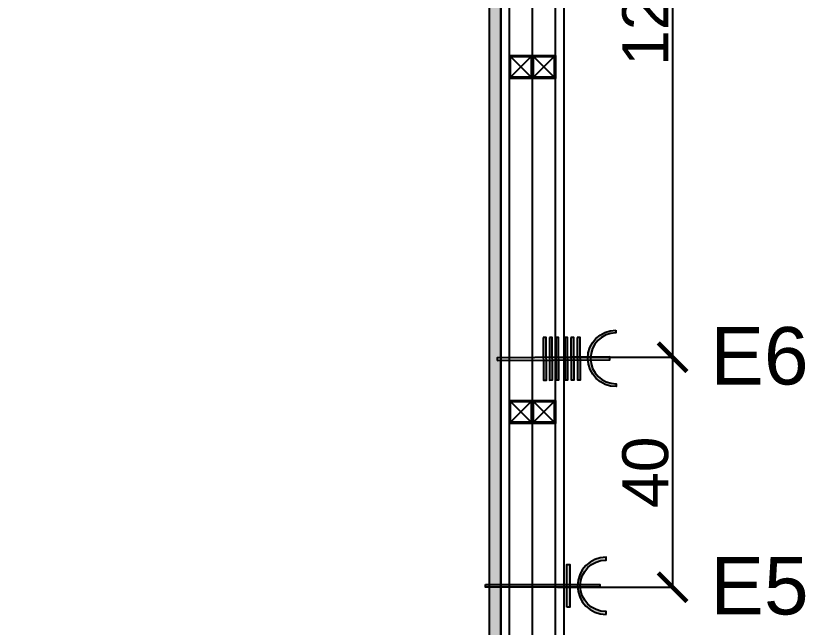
# Model space of a CAD drawing. Header units: millimetres. Extents: x 226371 to 229337, y -157032 to -153287.
# Drawn here: x 228291.7 to 228429.1, y -156445 to -156338.6 of the extents above; entities that cross this region are included whole.
import ezdxf

# ---------------------------------------------------------------- set-up
doc = ezdxf.new("R2010")
doc.units = ezdxf.units.MM
for name, color, linetype in [('Alçıpan Duvar', 1, 'Continuous'), ('duvar seramik', 163, 'Continuous'), ('PROFİL', 252, 'Continuous'), ('tesisat elektrik', 1, 'Continuous')]:
    doc.layers.add(name, color=color, linetype=linetype)
doc.styles.get("Standard").update_dxf_attribs({"font": 'arial.ttf'})
doc.dimstyles.new('ÖLÇÜ', dxfattribs={"dimtxt": 120, "dimasz": 20, "dimexe": 20, "dimexo": 40, "dimtad": 1, "dimdec": 1, "dimtxsty": 'Standard', "dimblk": 'ARCHTICK', "dimcen": 2.5, "dimdle": 20, "dimadec": 0, "dimazin": 0, "dimtfac": 1, "dimtdec": 1, "dimtmove": 0, "dimatfit": 3, "dimldrblk": 'ARCHTICK', "dimfxl": 1, "dimarcsym": 0})

# ---------------------------------------------------------------- blocks, each defined once
blk = doc.blocks.new('_ArchTick')
at = {"color": 0, "linetype": 'ByBlock', "const_width": 0.15}
blk.add_lwpolyline([(-0.5, -0.5), (0.5, 0.5)], dxfattribs=at)
blk = doc.blocks.new('*D6037')
at = {"color": 0, "lineweight": -2, "ltscale": 0.5, "transparency": 16777216}
for p, q in [((228387.3026889409, -156278.0248079249), (228406.03072532, -156278.0248079249)), ((228406.03072532, -156278.0248079249), (228406.03072532, -156398.0247921118)), ((228386.03072532, -156398.0247921118), (228406.03072532, -156398.0247921118))]:
    blk.add_line(p, q, dxfattribs=at)
at = {"layer": 'Defpoints', "color": 0, "ltscale": 0.5, "transparency": 16777216}
for p in [(228387.3026889409, -156278.0248079249), (228385.6427974649, -156398.0247921118), (228406.03072532, -156398.0247921118)]:
    blk.add_point(p, dxfattribs=at)
at = {"color": 0, "lineweight": -2, "ltscale": 0.5, "transparency": 16777216, "xscale": 5, "yscale": 5, "zscale": 5}
for p, rotation in [((228406.03072532, -156278.0248079249), 90), ((228406.03072532, -156398.0247921118), 270)]:
    blk.add_blockref('_ArchTick', p, dxfattribs=dict(at, rotation=rotation))
at = {"color": 0, "ltscale": 0.5, "transparency": 16777216, "insert": (228401.3211414183, -156338.0248000183), "char_height": 8, "attachment_point": 5, "rotation": 90}
blk.add_mtext('120', dxfattribs=at)
blk = doc.blocks.new('A$C08800C79')
at = {"layer": 'tesisat elektrik'}
for points in [[(2.563369707786478e-05, 12.28800621439586), (2.563369707786478e-05, 11.6736062143973, -1), (2.563369707786478e-05, 0.6144062144176132), (2.563369707786478e-05, 6.21441904513631e-06, 1)], [(8.384563965511916, 10.75200621439944), (7.770163965513348, 10.75200621439944), (7.770163965513348, 1.536006214415465), (8.384563965511916, 1.536006214415465)], [(9.782491505629878, 10.75200621439944), (9.168091505627672, 10.75200621439944), (9.168091505627672, 1.536006214415465), (9.782491505629878, 1.536006214415465)], [(11.09818874915436, 10.75200621439944), (10.48378874915579, 10.75200621439944), (10.48378874915579, 1.536006214415465), (11.09818874915436, 1.536006214415465)], [(13.06738798177321, 10.75200621439944), (12.45298798177464, 10.75200621439944), (12.45298798177464, 1.536006214415465), (13.06738798177321, 1.536006214415465)], [(14.46531552188753, 10.75200621439944), (13.85091552188896, 10.75200621439944), (13.85091552188896, 1.536006214415465), (14.46531552188753, 1.536006214415465)], [(15.78101276541565, 10.75200621439944), (15.16661276541709, 10.75200621439944), (15.16661276541709, 1.536006214415465), (15.78101276541565, 1.536006214415465)], [(25.88386551928852, 5.836806214407261), (25.88386551928852, 6.451206214405829), (1.307865519331244, 6.451206214405829), (1.307865519331244, 5.836806214407261)]]:
    blk.add_hatch(color=1, dxfattribs=at).paths.add_polyline_path(points)
at = {"layer": 'tesisat elektrik', "color": 1}
blk.add_lwpolyline([(2.563369707786478e-05, 6.21441904513631e-06), (2.563369707786478e-05, 0.6144062144176132, 0.9999999999999944), (2.563369707786478e-05, 11.6736062143973), (2.563369707786478e-05, 12.28800621439586, -0.9999999999999944)], format="xyb", close=True, dxfattribs=at)
for points in [[(8.384563965511916, 1.536006214415465), (8.384563965511916, 10.75200621439944), (7.770163965513348, 10.75200621439944), (7.770163965513348, 1.536006214415465)], [(9.782491505629878, 1.536006214415465), (9.782491505629878, 10.75200621439944), (9.168091505627672, 10.75200621439944), (9.168091505627672, 1.536006214415465)], [(11.09818874915436, 1.536006214415465), (11.09818874915436, 10.75200621439944), (10.48378874915579, 10.75200621439944), (10.48378874915579, 1.536006214415465)], [(13.06738798177321, 1.536006214415465), (13.06738798177321, 10.75200621439944), (12.45298798177464, 10.75200621439944), (12.45298798177464, 1.536006214415465)], [(14.46531552188753, 1.536006214415465), (14.46531552188753, 10.75200621439944), (13.85091552188896, 10.75200621439944), (13.85091552188896, 1.536006214415465)], [(15.78101276541565, 1.536006214415465), (15.78101276541565, 10.75200621439944), (15.16661276541709, 10.75200621439944), (15.16661276541709, 1.536006214415465)], [(25.88386551928852, 6.451206214405829), (1.307865519331244, 6.451206214405829), (1.307865519331244, 5.836806214407261), (25.88386551928852, 5.836806214407261)]]:
    blk.add_lwpolyline(points, close=True, dxfattribs=at)
blk = doc.blocks.new('*D6038')
at = {"color": 0, "lineweight": -2, "ltscale": 0.5, "transparency": 16777216}
for p, q in [((228387.3026889409, -156398.0248079249), (228406.03072532, -156398.0248079249)), ((228406.03072532, -156398.0248079249), (228406.03072532, -156438.0248079249)), ((228386.03072532, -156438.0248079249), (228406.03072532, -156438.0248079249))]:
    blk.add_line(p, q, dxfattribs=at)
at = {"layer": 'Defpoints', "color": 0, "ltscale": 0.5, "transparency": 16777216}
for p in [(228387.3026889409, -156398.0248079249), (228385.6427974649, -156438.0248079249), (228406.03072532, -156438.0248079249)]:
    blk.add_point(p, dxfattribs=at)
at = {"color": 0, "lineweight": -2, "ltscale": 0.5, "transparency": 16777216, "xscale": 5, "yscale": 5, "zscale": 5}
for p, rotation in [((228406.03072532, -156398.0248079249), 90), ((228406.03072532, -156438.0248079249), 270)]:
    blk.add_blockref('_ArchTick', p, dxfattribs=dict(at, rotation=rotation))
at = {"color": 0, "ltscale": 0.5, "transparency": 16777216, "insert": (228401.3211414183, -156418.0248079249), "char_height": 8, "attachment_point": 5, "rotation": 90}
blk.add_mtext('40', dxfattribs=at)
blk = doc.blocks.new('A$C1AC03E20')
at = {"layer": 'tesisat elektrik'}
h = blk.add_hatch(color=1, dxfattribs=at)
edge = h.paths.add_edge_path()
edge.add_line((2.563369343988597e-05, 1.446479473088402e-05), (2.563369343988597e-05, 0.6220944647939177))
edge.add_ellipse((2.563369343988597e-05, 6.220814464790237), major_axis=(-3.958892877961411, 3.958892877961411), ratio=0.9999999999999413, start_angle=134.9999999999983, end_angle=314.9999999999983)
edge.add_line((2.563369343988597e-05, 11.81953446478474), (2.563369343988597e-05, 12.44161446478392))
edge.add_ellipse((2.563369343988597e-05, 6.220814464790237), major_axis=(-4.398769864401324, -4.398769864401324), ratio=0.9999999999999127, start_angle=45.0000000000025, end_angle=225.0000000000025, ccw=False)
for points in [[(8.489370694664103, 1.555214464793607), (7.867290694666735, 1.555214464793607), (7.867290694666735, 10.88641446478505), (8.489370694664103, 10.88641446478505)], [(26.20741351787728, 6.531854464788921), (26.20741351787728, 5.909774464789734), (1.324213517902535, 5.909774464789734), (1.324213517902535, 6.531854464788921)]]:
    blk.add_hatch(color=1, dxfattribs=at).paths.add_polyline_path(points)
at = {"layer": 'tesisat elektrik', "color": 1}
blk.add_lwpolyline([(2.563369343988597e-05, 12.44161446478392), (2.563369343988597e-05, 11.81953446478474, -0.9999999999999944), (2.563369343988597e-05, 0.6220944647939177), (2.563369343988597e-05, 1.446479473088402e-05, 0.9999999999999944)], format="xyb", close=True, dxfattribs=at)
for points in [[(8.489370694664103, 10.88641446478505), (8.489370694664103, 1.555214464793607), (7.867290694666735, 1.555214464793607), (7.867290694666735, 10.88641446478505)], [(26.20741351787728, 5.909774464789734), (1.324213517902535, 5.909774464789734), (1.324213517902535, 6.531854464788921), (26.20741351787728, 6.531854464788921)]]:
    blk.add_lwpolyline(points, close=True, dxfattribs=at)

msp = doc.modelspace()

# ---------------------------------------------------------------- hatches: boundary and pattern name
at = {"layer": 'duvar seramik'}
h = msp.add_hatch(dxfattribs=at)
h.set_pattern_fill('AR-SAND', color=256, scale=0.02)
h.set_pattern_definition([(37.50000000000001, (200596.2022242531, -143480.3038109952), (-0.03200062591968091, 0.9788264746586848), [0, -0.7721600000000002, 0, -0.8636000000000001, 0, -0.8255000000000001]), (7.500000000000001, (200596.2022242531, -143480.3038109952), (0.8990465662760054, 1.433650201136709), [0, -0.41656, 0, -0.6959600000000001, 0, -0.2667]), (327.5, (200595.5773842531, -143480.3038109952), (1.581984740482916, 0.002874369357091525), [0, -0.254, 0, -0.9144000000000001, 0, -1.1938]), (317.5, (200595.5773842531, -143480.3038109952), (1.527112904944595, 0.4458586465144326), [0, -0.127, 0, -0.59944, 0, -0.6858000000000001])])
h.paths.add_polyline_path([(228266.1427974649, -156431.0247921118), (228186.1427974649, -156431.0247921118), (228186.1427974649, -156001.024807925), (228376.1427974649, -156001.024807925), (228376.1427974649, -156528.0247921118), (228366.1427974632, -156528.0247921118), (228366.1427974632, -156526.0247921118), (228374.1427974649, -156526.0247921118), (228374.1427974649, -156003.024807925), (228188.1427974649, -156003.024807925), (228188.1427974649, -156429.0247921118), (228266.1427974649, -156429.0247921118)])

# ---------------------------------------------------------------- linework, layer by layer
at = {"layer": 'Alçıpan Duvar'}
for p, q in [((228377.6427974649, -156529.5247921118), (228377.6427974649, -155999.524807925)), ((228385.6427974649, -156537.5230589846), (228385.6427974649, -155999.524807925)), ((228376.1427974649, -156528.0247921118), (228376.1427974649, -156001.024807925)), ((228387.1427974649, -156539.0230589846), (228387.1427974649, -156001.024807925))]:
    msp.add_line(p, q, dxfattribs=at)
at = {"layer": 'duvar seramik'}
msp.add_lwpolyline([(228266.1427974649, -156431.0247921118), (228186.1427974649, -156431.0247921118), (228186.1427974649, -156001.024807925), (228376.1427974649, -156001.024807925), (228376.1427974649, -156528.0247921118), (228366.1427974632, -156528.0247921118), (228366.1427974632, -156526.0247921118), (228374.1427974649, -156526.0247921118), (228374.1427974649, -156003.024807925), (228188.1427974649, -156003.024807925), (228188.1427974649, -156429.0247921118), (228266.1427974649, -156429.0247921118), (228266.1427974649, -156431.0247921118)], dxfattribs=at)
at = {"layer": 'PROFİL'}
for p, q in [((228381.6427974649, -156529.5247921118), (228381.6427974649, -155999.524807925)), ((228377.8427974649, -156345.7247921118), (228381.4427974649, -156349.3247921118)), ((228377.8427974649, -156349.3247921118), (228381.4427974649, -156345.7247921118)), ((228381.8427974649, -156345.7247921118), (228385.4427974649, -156349.3247921118)), ((228381.8427974649, -156349.3247921118), (228385.4427974649, -156345.7247921118)), ((228377.8427974649, -156405.7247921118), (228381.4427974649, -156409.3247921118)), ((228377.8427974649, -156409.3247921118), (228381.4427974649, -156405.7247921118)), ((228381.8427974649, -156405.7247921118), (228385.4427974649, -156409.3247921118)), ((228381.8427974649, -156409.3247921118), (228385.4427974649, -156405.7247921118))]:
    msp.add_line(p, q, dxfattribs=at)
for points in [[(228377.6427974649, -156345.5247921118), (228381.6427974649, -156345.5247921118), (228381.6427974649, -156349.5247921118), (228377.6427974649, -156349.5247921118)], [(228377.8427974649, -156345.7247921118), (228381.4427974649, -156345.7247921118), (228381.4427974649, -156349.3247921118), (228377.8427974649, -156349.3247921118)], [(228381.6427974649, -156345.5247921118), (228385.6427974649, -156345.5247921118), (228385.6427974649, -156349.5247921118), (228381.6427974649, -156349.5247921118)], [(228381.8427974649, -156345.7247921118), (228385.4427974649, -156345.7247921118), (228385.4427974649, -156349.3247921118), (228381.8427974649, -156349.3247921118)], [(228377.6427974649, -156405.5247921118), (228381.6427974649, -156405.5247921118), (228381.6427974649, -156409.5247921118), (228377.6427974649, -156409.5247921118)], [(228381.6427974649, -156405.5247921118), (228385.6427974649, -156405.5247921118), (228385.6427974649, -156409.5247921118), (228381.6427974649, -156409.5247921118)], [(228377.8427974649, -156405.7247921118), (228381.4427974649, -156405.7247921118), (228381.4427974649, -156409.3247921118), (228377.8427974649, -156409.3247921118)], [(228381.8427974649, -156405.7247921118), (228385.4427974649, -156405.7247921118), (228385.4427974649, -156409.3247921118), (228381.8427974649, -156409.3247921118)]]:
    msp.add_lwpolyline(points, close=True, dxfattribs=at)

# ---------------------------------------------------------------- block references
at = {"layer": 'tesisat elektrik', "linetype": 'Continuous', "lineweight": 5}
for name, p, xscale, yscale, zscale, rotation in [('A$C08800C79', (228396.1483729271, -156393.2933959774), 0.799999999999219, 0.8000000000465661, 0.799999999999219, 180.4006301781779), ('A$C1AC03E20', (228394.4465666132, -156432.7993243531), 0.7999999999883585, 0.7999999999883585, 0.7999999999999972, 180)]:
    msp.add_blockref(name, p, dxfattribs=dict(at, xscale=xscale, yscale=yscale, zscale=zscale, rotation=rotation))

# ---------------------------------------------------------------- texts
at = {"char_height": 10, "width": 110.8908163830638, "attachment_point": 1}
for s, insert in [('{\\C1;E6}', (228412.6150169411, -156392.7595213457)), ('{\\C1;E5}', (228412.6150169411, -156432.7595213457))]:
    msp.add_mtext(s, dxfattribs=dict(at, insert=insert))

# ---------------------------------------------------------------- dimensions: what is measured, and where the dimension line sits
at = {"color": 1, "ltscale": 0.5}
for base, p1, p2, picture, middle in [((228406.03072532, -156398.0247921118), (228387.3026889409, -156278.0248079249), (228385.6427974649, -156398.0247921118), '*D6037', (228401.3211414183, -156338.0248000183)), ((228406.03072532, -156438.0248079249), (228387.3026889409, -156398.0248079249), (228385.6427974649, -156438.0248079249), '*D6038', (228401.3211414183, -156418.0248079249))]:
    dim = msp.add_linear_dim(base=base, p1=p1, p2=p2, angle=90, dimstyle='ÖLÇÜ', override={"dimtxt": 8, "dimasz": 5, "dimexe": 0, "dimexo": 0, "dimdle": 0, "dimfxl": 20, "dimfxlon": 1, "dimtfill": 0, "dimtfillclr": 7}, dxfattribs=at)
    dim.commit()
    dim.dimension.update_dxf_attribs({"geometry": picture, "text_midpoint": middle})

doc.saveas('drawing.dxf')
